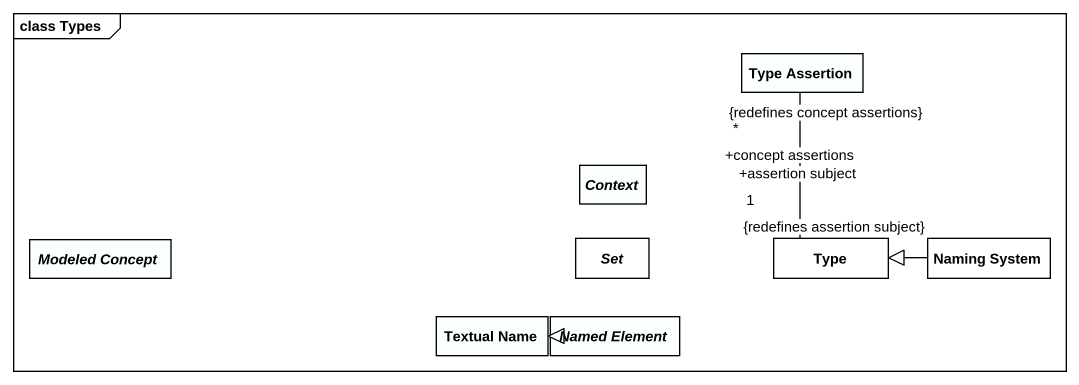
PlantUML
@startuml
mainframe class Types
hide circle
hide empty members
class "Type Assertion" as Type_Assertion #FCFFFF
abstract class Context #FCFFFF
abstract class "Modeled Concept" as Modeled_Concept #FCFFFF
abstract class "Set" as Set_
class Type
class "Naming System" as Naming_System
class "Textual Name" as Textual_Name #FCFFFF
abstract class "Named Element" as Named_Element #FCFFFF
Type_Assertion "+concept assertions\n*\n{redefines concept assertions}" -- "+assertion subject\n1\n{redefines assertion subject}" Type
Naming_System -left-|> Type
Named_Element -left-|> Textual_Name
@enduml
